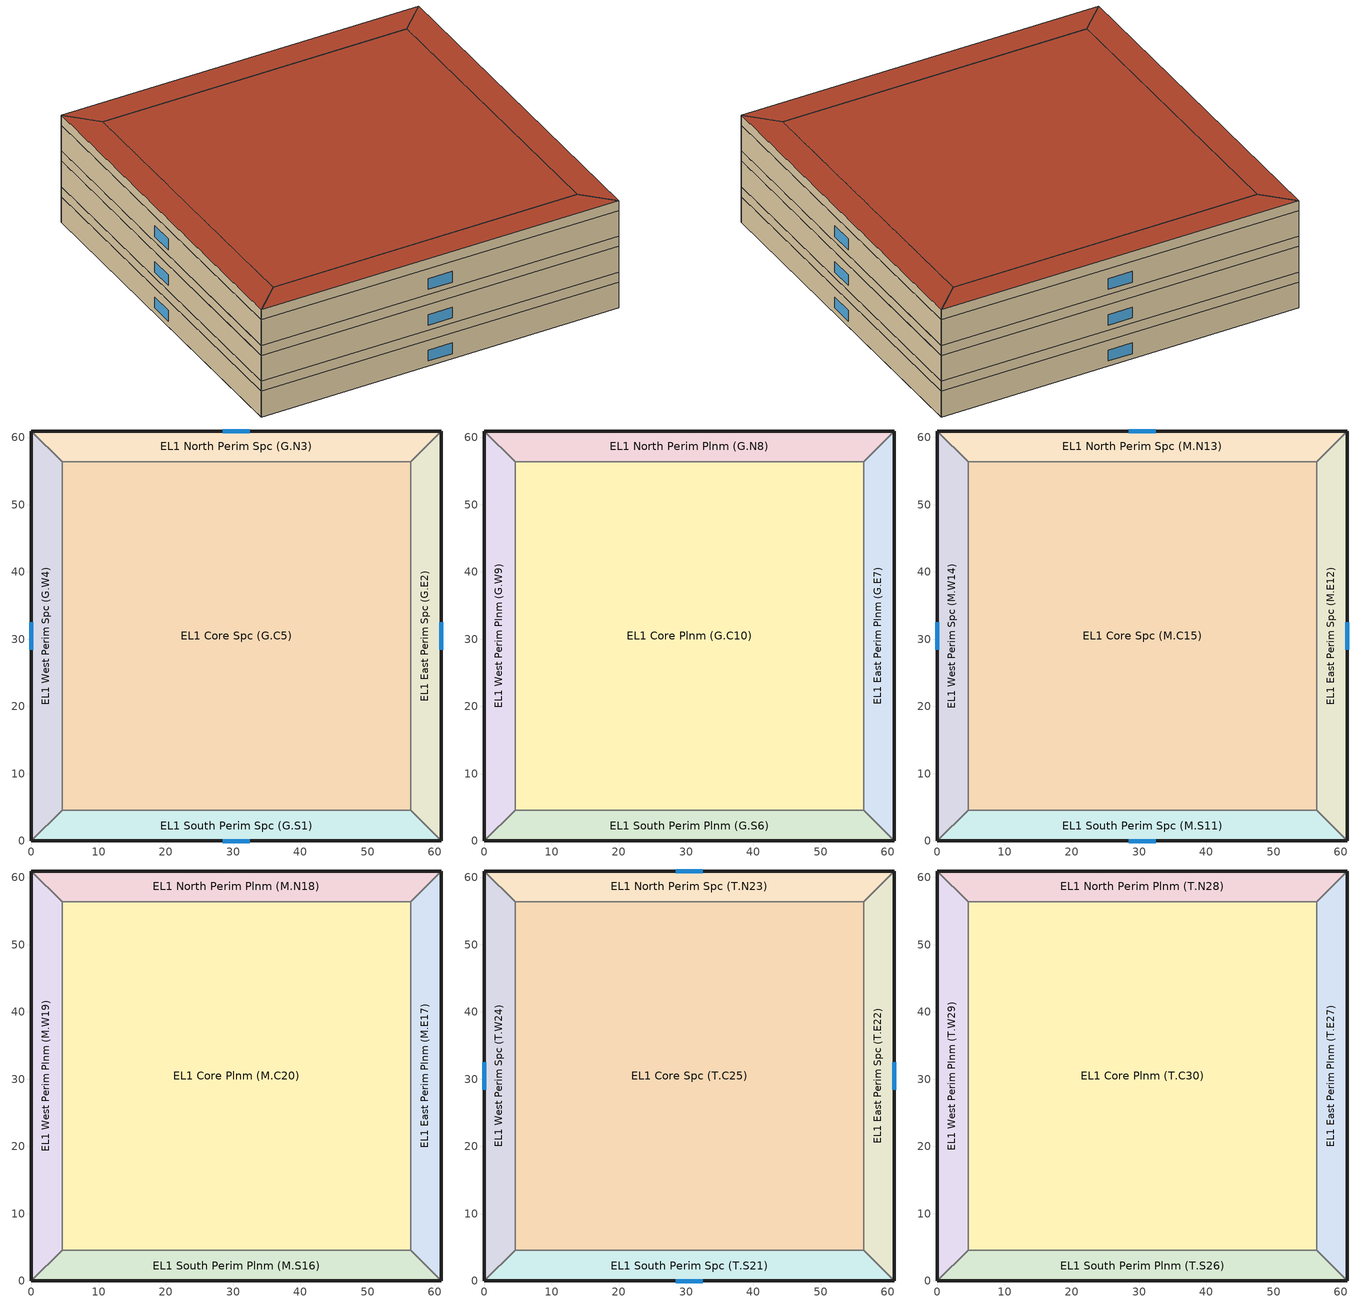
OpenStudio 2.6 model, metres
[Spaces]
EL1 South Perim Spc (G.S1)
 floor ground: 56.39,4.57 60.96,0 0,0 4.57,4.57 z0
 wall outside: 0,0 60.96,0 z0:4.57
 wall to EL1 East Perim Spc (G.E2): 60.96,0 56.39,4.57 z0:4.57
 wall to EL1 Core Spc (G.C5): 56.39,4.57 4.57,4.57 z0:4.57
 wall to EL1 West Perim Spc (G.W4): 4.57,4.57 0,0 z0:4.57
 window: 28.44,0 32.52,0 z0.91:2.81
EL1 East Perim Spc (G.E2)
 floor ground: 56.39,56.39 60.96,60.96 60.96,0 56.39,4.57 z0
 wall outside: 60.96,0 60.96,60.96 z0:4.57
 wall to EL1 North Perim Spc (G.N3): 60.96,60.96 56.39,56.39 z0:4.57
 wall to EL1 Core Spc (G.C5): 56.39,56.39 56.39,4.57 z0:4.57
 window: 60.96,28.44 60.96,32.52 z0.91:2.81
EL1 Core Spc (G.C5)
 floor ground: 56.39,56.39 56.39,4.57 4.57,4.57 4.57,56.39 z0
 wall to EL1 North Perim Spc (G.N3): 56.39,56.39 4.57,56.39 z0:4.57
 wall to EL1 West Perim Spc (G.W4): 4.57,56.39 4.57,4.57 z0:4.57
EL1 West Perim Spc (G.W4)
 floor ground: 4.57,4.57 0,0 0,60.96 4.57,56.39 z0
 wall outside: 0,60.96 0,0 z0:4.57
 wall to EL1 North Perim Spc (G.N3): 4.57,56.39 0,60.96 z0:4.57
 window: 0,32.52 0,28.44 z0.91:2.81
EL1 North Perim Spc (G.N3)
 floor ground: 4.57,56.39 0,60.96 60.96,60.96 56.39,56.39 z0
 wall outside: 60.96,60.96 0,60.96 z0:4.57
 window: 32.52,60.96 28.44,60.96 z0.91:2.81
EL1 South Perim Plnm (G.S6)
 floor to EL1 South Perim Spc (G.S1): 56.39,4.57 60.96,0 0,0 4.57,4.57 z4.57
 wall outside: 0,0 60.96,0 z4.57:6.34
 wall to EL1 East Perim Plnm (G.E7): 60.96,0 56.39,4.57 z4.57:6.34
 wall to EL1 Core Plnm (G.C10): 56.39,4.57 4.57,4.57 z4.57:6.34
 wall to EL1 West Perim Plnm (G.W9): 4.57,4.57 0,0 z4.57:6.34
EL1 East Perim Plnm (G.E7)
 floor to EL1 East Perim Spc (G.E2): 56.39,56.39 60.96,60.96 60.96,0 56.39,4.57 z4.57
 wall outside: 60.96,0 60.96,60.96 z4.57:6.34
 wall to EL1 North Perim Plnm (G.N8): 60.96,60.96 56.39,56.39 z4.57:6.34
 wall to EL1 Core Plnm (G.C10): 56.39,56.39 56.39,4.57 z4.57:6.34
EL1 North Perim Plnm (G.N8)
 floor to EL1 North Perim Spc (G.N3): 4.57,56.39 0,60.96 60.96,60.96 56.39,56.39 z4.57
 wall outside: 60.96,60.96 0,60.96 z4.57:6.34
 wall to EL1 West Perim Plnm (G.W9): 0,60.96 4.57,56.39 z4.57:6.34
 wall to EL1 Core Plnm (G.C10): 4.57,56.39 56.39,56.39 z4.57:6.34
EL1 West Perim Plnm (G.W9)
 floor to EL1 West Perim Spc (G.W4): 4.57,4.57 0,0 0,60.96 4.57,56.39 z4.57
 wall outside: 0,60.96 0,0 z4.57:6.34
 wall to EL1 Core Plnm (G.C10): 4.57,4.57 4.57,56.39 z4.57:6.34
EL1 Core Plnm (G.C10)
 floor to EL1 Core Spc (G.C5): 56.39,56.39 56.39,4.57 4.57,4.57 4.57,56.39 z4.57
EL1 South Perim Spc (M.S11)
 floor to EL1 South Perim Plnm (G.S6): 56.39,4.57 60.96,0 0,0 4.57,4.57 z6.34
 wall outside: 0,0 60.96,0 z6.34:10.91
 wall to EL1 East Perim Spc (M.E12): 60.96,0 56.39,4.57 z6.34:10.91
 wall to EL1 Core Spc (M.C15): 56.39,4.57 4.57,4.57 z6.34:10.91
 wall to EL1 West Perim Spc (M.W14): 4.57,4.57 0,0 z6.34:10.91
 window: 28.44,0 32.52,0 z7.25:9.15
EL1 East Perim Spc (M.E12)
 floor to EL1 East Perim Plnm (G.E7): 56.39,56.39 60.96,60.96 60.96,0 56.39,4.57 z6.34
 wall outside: 60.96,0 60.96,60.96 z6.34:10.91
 wall to EL1 North Perim Spc (M.N13): 60.96,60.96 56.39,56.39 z6.34:10.91
 wall to EL1 Core Spc (M.C15): 56.39,56.39 56.39,4.57 z6.34:10.91
 window: 60.96,28.44 60.96,32.52 z7.25:9.15
EL1 Core Spc (M.C15)
 floor to EL1 Core Plnm (G.C10): 56.39,56.39 56.39,4.57 4.57,4.57 4.57,56.39 z6.34
 wall to EL1 North Perim Spc (M.N13): 56.39,56.39 4.57,56.39 z6.34:10.91
 wall to EL1 West Perim Spc (M.W14): 4.57,56.39 4.57,4.57 z6.34:10.91
EL1 West Perim Spc (M.W14)
 floor to EL1 West Perim Plnm (G.W9): 4.57,4.57 0,0 0,60.96 4.57,56.39 z6.34
 wall outside: 0,60.96 0,0 z6.34:10.91
 wall to EL1 North Perim Spc (M.N13): 4.57,56.39 0,60.96 z6.34:10.91
 window: 0,32.52 0,28.44 z7.25:9.15
EL1 North Perim Spc (M.N13)
 floor to EL1 North Perim Plnm (G.N8): 4.57,56.39 0,60.96 60.96,60.96 56.39,56.39 z6.34
 wall outside: 60.96,60.96 0,60.96 z6.34:10.91
 window: 32.52,60.96 28.44,60.96 z7.25:9.15
EL1 South Perim Plnm (M.S16)
 floor to EL1 South Perim Spc (M.S11): 56.39,4.57 60.96,0 0,0 4.57,4.57 z10.91
 wall outside: 0,0 60.96,0 z10.91:12.68
 wall to EL1 East Perim Plnm (M.E17): 60.96,0 56.39,4.57 z10.91:12.68
 wall to EL1 Core Plnm (M.C20): 56.39,4.57 4.57,4.57 z10.91:12.68
 wall to EL1 West Perim Plnm (M.W19): 4.57,4.57 0,0 z10.91:12.68
EL1 East Perim Plnm (M.E17)
 floor to EL1 East Perim Spc (M.E12): 56.39,56.39 60.96,60.96 60.96,0 56.39,4.57 z10.91
 wall outside: 60.96,0 60.96,60.96 z10.91:12.68
 wall to EL1 North Perim Plnm (M.N18): 60.96,60.96 56.39,56.39 z10.91:12.68
 wall to EL1 Core Plnm (M.C20): 56.39,56.39 56.39,4.57 z10.91:12.68
EL1 North Perim Plnm (M.N18)
 floor to EL1 North Perim Spc (M.N13): 4.57,56.39 0,60.96 60.96,60.96 56.39,56.39 z10.91
 wall outside: 60.96,60.96 0,60.96 z10.91:12.68
 wall to EL1 West Perim Plnm (M.W19): 0,60.96 4.57,56.39 z10.91:12.68
 wall to EL1 Core Plnm (M.C20): 4.57,56.39 56.39,56.39 z10.91:12.68
EL1 West Perim Plnm (M.W19)
 floor to EL1 West Perim Spc (M.W14): 4.57,4.57 0,0 0,60.96 4.57,56.39 z10.91
 wall outside: 0,60.96 0,0 z10.91:12.68
 wall to EL1 Core Plnm (M.C20): 4.57,4.57 4.57,56.39 z10.91:12.68
EL1 Core Plnm (M.C20)
 floor to EL1 Core Spc (M.C15): 56.39,56.39 56.39,4.57 4.57,4.57 4.57,56.39 z10.91
EL1 South Perim Spc (T.S21)
 floor to EL1 South Perim Plnm (M.S16): 56.39,4.57 60.96,0 0,0 4.57,4.57 z12.68
 wall outside: 0,0 60.96,0 z12.68:17.25
 wall to EL1 East Perim Spc (T.E22): 60.96,0 56.39,4.57 z12.68:17.25
 wall to EL1 Core Spc (T.C25): 56.39,4.57 4.57,4.57 z12.68:17.25
 wall to EL1 West Perim Spc (T.W24): 4.57,4.57 0,0 z12.68:17.25
 window: 28.44,0 32.52,0 z13.59:15.49
EL1 East Perim Spc (T.E22)
 floor to EL1 East Perim Plnm (M.E17): 56.39,56.39 60.96,60.96 60.96,0 56.39,4.57 z12.68
 wall outside: 60.96,0 60.96,60.96 z12.68:17.25
 wall to EL1 North Perim Spc (T.N23): 60.96,60.96 56.39,56.39 z12.68:17.25
 wall to EL1 Core Spc (T.C25): 56.39,56.39 56.39,4.57 z12.68:17.25
 window: 60.96,28.44 60.96,32.52 z13.59:15.49
EL1 Core Spc (T.C25)
 floor to EL1 Core Plnm (M.C20): 56.39,56.39 56.39,4.57 4.57,4.57 4.57,56.39 z12.68
 wall to EL1 North Perim Spc (T.N23): 56.39,56.39 4.57,56.39 z12.68:17.25
 wall to EL1 West Perim Spc (T.W24): 4.57,56.39 4.57,4.57 z12.68:17.25
EL1 West Perim Spc (T.W24)
 floor to EL1 West Perim Plnm (M.W19): 4.57,4.57 0,0 0,60.96 4.57,56.39 z12.68
 wall outside: 0,60.96 0,0 z12.68:17.25
 wall to EL1 North Perim Spc (T.N23): 4.57,56.39 0,60.96 z12.68:17.25
 window: 0,32.52 0,28.44 z13.59:15.49
EL1 North Perim Spc (T.N23)
 floor to EL1 North Perim Plnm (M.N18): 4.57,56.39 0,60.96 60.96,60.96 56.39,56.39 z12.68
 wall outside: 60.96,60.96 0,60.96 z12.68:17.25
 window: 32.52,60.96 28.44,60.96 z13.59:15.49
EL1 South Perim Plnm (T.S26)
 floor to EL1 South Perim Spc (T.S21): 56.39,4.57 60.96,0 0,0 4.57,4.57 z17.25
 wall outside: 0,0 60.96,0 z17.25:19.02
 wall to EL1 East Perim Plnm (T.E27): 60.96,0 56.39,4.57 z17.25:19.02
 wall to EL1 Core Plnm (T.C30): 56.39,4.57 4.57,4.57 z17.25:19.02
 wall to EL1 West Perim Plnm (T.W29): 4.57,4.57 0,0 z17.25:19.02
 roof outside: 0,0 60.96,0 56.39,4.57 4.57,4.57 z19.02
EL1 East Perim Plnm (T.E27)
 floor to EL1 East Perim Spc (T.E22): 56.39,56.39 60.96,60.96 60.96,0 56.39,4.57 z17.25
 wall outside: 60.96,0 60.96,60.96 z17.25:19.02
 wall to EL1 North Perim Plnm (T.N28): 60.96,60.96 56.39,56.39 z17.25:19.02
 wall to EL1 Core Plnm (T.C30): 56.39,56.39 56.39,4.57 z17.25:19.02
 roof outside: 60.96,0 60.96,60.96 56.39,56.39 56.39,4.57 z19.02
EL1 North Perim Plnm (T.N28)
 floor to EL1 North Perim Spc (T.N23): 4.57,56.39 0,60.96 60.96,60.96 56.39,56.39 z17.25
 wall outside: 60.96,60.96 0,60.96 z17.25:19.02
 wall to EL1 West Perim Plnm (T.W29): 0,60.96 4.57,56.39 z17.25:19.02
 wall to EL1 Core Plnm (T.C30): 4.57,56.39 56.39,56.39 z17.25:19.02
 roof outside: 60.96,60.96 0,60.96 4.57,56.39 56.39,56.39 z19.02
EL1 West Perim Plnm (T.W29)
 floor to EL1 West Perim Spc (T.W24): 4.57,4.57 0,0 0,60.96 4.57,56.39 z17.25
 wall outside: 0,60.96 0,0 z17.25:19.02
 wall to EL1 Core Plnm (T.C30): 4.57,4.57 4.57,56.39 z17.25:19.02
 roof outside: 0,60.96 0,0 4.57,4.57 4.57,56.39 z19.02
EL1 Core Plnm (T.C30)
 floor to EL1 Core Spc (T.C25): 56.39,56.39 56.39,4.57 4.57,4.57 4.57,56.39 z17.25
 roof outside: 4.57,4.57 56.39,4.57 56.39,56.39 4.57,56.39 z19.02
[Site]
Site 1
[ClimateZones]
Climate Zone Institution Name 2=CEC; Climate Zone Document Name 2=California Climate Zone Descriptions; Climate Zone Document Year 2=1995
[Building]
DEER_Rt3: Standards Number of Stories=3; Standards Number of Above Ground Stories=3
[BuildingStory]
EL1 Ground Flr; EL1 Mid Flr; EL1 Top Flr
[Space]
Name | Space Type | Building Story | Thermal Zone | Part of Total Floor Area
EL1 South Perim Spc (G.S1) | RetailSales | EL1 Ground Flr | EL1 South Perim Spc (G.S1) ZN
EL1 East Perim Spc (G.E2) | RetailSales | EL1 Ground Flr | EL1 East Perim Spc (G.E2) ZN
EL1 North Perim Spc (G.N3) | RetailSales | EL1 Ground Flr | EL1 North Perim Spc (G.N3) ZN
EL1 West Perim Spc (G.W4) | RetailSales | EL1 Ground Flr | EL1 West Perim Spc (G.W4) ZN
EL1 Core Spc (G.C5) | RetailSales | EL1 Ground Flr | EL1 Core Spc (G.C5) ZN
EL1 South Perim Plnm (G.S6) | Plenum | EL1 Ground Flr | EL1 South Perim Plnm (G.S6) ZN | No
EL1 East Perim Plnm (G.E7) | Plenum | EL1 Ground Flr | EL1 East Perim Plnm (G.E7) ZN | No
EL1 North Perim Plnm (G.N8) | Plenum | EL1 Ground Flr | EL1 North Perim Plnm (G.N8) ZN | No
EL1 West Perim Plnm (G.W9) | Plenum | EL1 Ground Flr | EL1 West Perim Plnm (G.W9) ZN | No
EL1 Core Plnm (G.C10) | Plenum | EL1 Ground Flr | EL1 Core Plnm (G.C10) ZN | No
EL1 South Perim Spc (M.S11) | RetailSales | EL1 Mid Flr | EL1 South Perim Spc (M.S11) ZN
EL1 East Perim Spc (M.E12) | RetailSales | EL1 Mid Flr | EL1 East Perim Spc (M.E12) ZN
EL1 North Perim Spc (M.N13) | RetailSales | EL1 Mid Flr | EL1 North Perim Spc (M.N13) ZN
EL1 West Perim Spc (M.W14) | RetailSales | EL1 Mid Flr | EL1 West Perim Spc (M.W14) ZN
EL1 Core Spc (M.C15) | RetailSales | EL1 Mid Flr | EL1 Core Spc (M.C15) ZN
EL1 South Perim Plnm (M.S16) | Plenum | EL1 Mid Flr | EL1 South Perim Plnm (M.S16) ZN | No
EL1 East Perim Plnm (M.E17) | Plenum | EL1 Mid Flr | EL1 East Perim Plnm (M.E17) ZN | No
EL1 North Perim Plnm (M.N18) | Plenum | EL1 Mid Flr | EL1 North Perim Plnm (M.N18) ZN | No
EL1 West Perim Plnm (M.W19) | Plenum | EL1 Mid Flr | EL1 West Perim Plnm (M.W19) ZN | No
EL1 Core Plnm (M.C20) | Plenum | EL1 Mid Flr | EL1 Core Plnm (M.C20) ZN | No
EL1 South Perim Spc (T.S21) | RetailSales | EL1 Top Flr | EL1 South Perim Spc (T.S21) ZN
EL1 East Perim Spc (T.E22) | RetailSales | EL1 Top Flr | EL1 East Perim Spc (T.E22) ZN
EL1 North Perim Spc (T.N23) | RetailSales | EL1 Top Flr | EL1 North Perim Spc (T.N23) ZN
EL1 West Perim Spc (T.W24) | RetailSales | EL1 Top Flr | EL1 West Perim Spc (T.W24) ZN
EL1 Core Spc (T.C25) | RetailSales | EL1 Top Flr | EL1 Core Spc (T.C25) ZN
EL1 South Perim Plnm (T.S26) | Plenum | EL1 Top Flr | EL1 South Perim Plnm (T.S26) ZN | No
EL1 East Perim Plnm (T.E27) | Plenum | EL1 Top Flr | EL1 East Perim Plnm (T.E27) ZN | No
EL1 North Perim Plnm (T.N28) | Plenum | EL1 Top Flr | EL1 North Perim Plnm (T.N28) ZN | No
EL1 West Perim Plnm (T.W29) | Plenum | EL1 Top Flr | EL1 West Perim Plnm (T.W29) ZN | No
EL1 Core Plnm (T.C30) | Plenum | EL1 Top Flr | EL1 Core Plnm (T.C30) ZN | No
[SpaceType] Standards Building Type=Rt3
Name | Standards Space Type
RetailSales | RetailSales
Plenum | Plenum
[ThermalZone] Use Ideal Air Loads=No
EL1 East Perim Spc (G.E2) ZN; EL1 West Perim Spc (G.W4) ZN; EL1 South Perim Spc (G.S1) ZN; EL1 North Perim Plnm (G.N8) ZN; EL1 North Perim Plnm (M.N18) ZN; EL1 Core Spc (G.C5) ZN; EL1 North Perim Spc (G.N3) ZN; EL1 East Perim Plnm (G.E7) ZN; EL1 South Perim Plnm (G.S6) ZN; EL1 Core Spc (T.C25) ZN; EL1 West Perim Plnm (G.W9) ZN; EL1 South Perim Spc (M.S11) ZN; EL1 Core Plnm (G.C10) ZN; EL1 West Perim Plnm (T.W29) ZN; EL1 Core Plnm (M.C20) ZN; EL1 East Perim Spc (M.E12) ZN; EL1 East Perim Spc (T.E22) ZN; EL1 North Perim Spc (M.N13) ZN; EL1 West Perim Spc (M.W14) ZN; EL1 Core Spc (M.C15) ZN; EL1 South Perim Plnm (M.S16) ZN; EL1 East Perim Plnm (M.E17) ZN; EL1 West Perim Plnm (M.W19) ZN; EL1 South Perim Spc (T.S21) ZN; EL1 North Perim Spc (T.N23) ZN; EL1 West Perim Spc (T.W24) ZN; EL1 South Perim Plnm (T.S26) ZN; EL1 East Perim Plnm (T.E27) ZN; EL1 North Perim Plnm (T.N28) ZN; EL1 Core Plnm (T.C30) ZN
[Sizing:Zone] Zone Cooling Design Supply Air Temperature Input Method=SupplyAirTemperature; Zone Cooling Design Supply Air Temperature {C}=14; Zone Cooling Design Supply Air Temperature Difference {deltaC}=11.11; Zone Heating Design Supply Air Temperature Input Method=SupplyAirTemperature; Zone Heating Design Supply Air Temperature {C}=40; Zone Heating Design Supply Air Temperature Difference {deltaC}=11.11; Zone Cooling Design Supply Air Humidity Ratio {kg-H2O/kg-air}=0.0085; Zone Heating Design Supply Air Humidity Ratio {kg-H2O/kg-air}=0.008; Cooling Design Air Flow Method=DesignDay; Heating Design Air Flow Method=DesignDay; Account for Dedicated Outdoor Air System=No; Dedicated Outdoor Air System Control Strategy=NeutralSupplyAir; Dedicated Outdoor Air Low Setpoint Temperature for Design {C}=autosize; Dedicated Outdoor Air High Setpoint Temperature for Design {C}=autosize
EL1 East Perim Spc (G.E2) ZN; EL1 West Perim Spc (G.W4) ZN; EL1 South Perim Spc (G.S1) ZN; EL1 North Perim Plnm (G.N8) ZN; EL1 North Perim Plnm (M.N18) ZN; EL1 Core Spc (G.C5) ZN; EL1 North Perim Spc (G.N3) ZN; EL1 East Perim Plnm (G.E7) ZN; EL1 South Perim Plnm (G.S6) ZN; EL1 Core Spc (T.C25) ZN; EL1 West Perim Plnm (G.W9) ZN; EL1 South Perim Spc (M.S11) ZN; EL1 Core Plnm (G.C10) ZN; EL1 West Perim Plnm (T.W29) ZN; EL1 Core Plnm (M.C20) ZN; EL1 East Perim Spc (M.E12) ZN; EL1 East Perim Spc (T.E22) ZN; EL1 North Perim Spc (M.N13) ZN; EL1 West Perim Spc (M.W14) ZN; EL1 Core Spc (M.C15) ZN; EL1 South Perim Plnm (M.S16) ZN; EL1 East Perim Plnm (M.E17) ZN; EL1 West Perim Plnm (M.W19) ZN; EL1 South Perim Spc (T.S21) ZN; EL1 North Perim Spc (T.N23) ZN; EL1 West Perim Spc (T.W24) ZN; EL1 South Perim Plnm (T.S26) ZN; EL1 East Perim Plnm (T.E27) ZN; EL1 North Perim Plnm (T.N28) ZN; EL1 Core Plnm (T.C30) ZN
